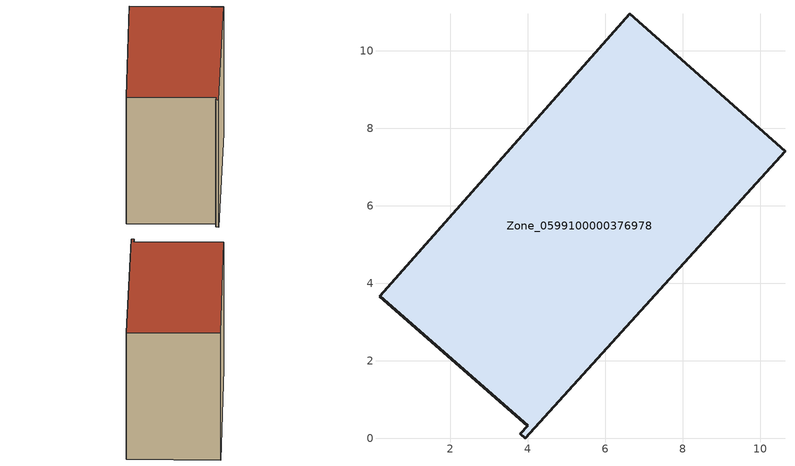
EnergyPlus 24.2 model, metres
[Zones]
Zone_0599100000376978
 floor ground (C_G): 3.8,0.11 3.99,0.32 0.17,3.66 6.63,10.95 10.64,7.41 3.93,0 z0
 wall outside (C_F): 3.93,0 10.64,7.41 6.63,10.95 0.17,3.66 3.99,0.32 3.8,0.11 3.93,0 z0:8.44
 roof outside (C_R): 3.99,0.32 3.8,0.11 3.93,0 10.64,7.41 6.63,10.95 0.17,3.66 z8.44
[BUILDING]
Pand.0599100000376978: North Axis=0; Terrain=City; Loads Convergence Tolerance Value=0.04; Temperature Convergence Tolerance Value=0.4; Solar Distribution=FullExterior; Maximum Number of Warmup Days=25; Minimum Number of Warmup Days=1
[Site:Location]
Rotterdam.The.Hague.AP_ZH_NLD Design_Conditions: Latitude=51.96; Longitude=4.45; Time Zone=1; Elevation=-4.5
[SITE:GROUNDTEMPERATURE:BUILDINGSURFACE]
18, 18, 18, 18, 18, 18, 18, 18, 18, 18, 18, 18
[MATERIAL] Thermal Absorptance=0.9; Solar Absorptance=0.7; Visible Absorptance=0.7
Name | Roughness | Thickness | Conductivity | Density | Specific Heat
G.TC.1992-2005 | MediumSmooth | 0.15 | 0.06 | 540 | 1210
F.TC.1992-2005 | Rough | 0.3 | 0.12 | 1920 | 840
R.TC.1992-2005 | MediumRough | 0.2 | 0.08 | 1500 | 1000
[CONSTRUCTION]
C_G: G.TC.1992-2005
C_F: F.TC.1992-2005
C_R: R.TC.1992-2005
[ZONE]
Zone_0599100000376978: Type=1; Multiplier=1; Ceiling Height=Autocalculate; Volume=Autocalculate; Floor Area=autocalculate; Part of Total Floor Area=Yes
[ZONEINFILTRATION:DESIGNFLOWRATE]
Infil_Zone_0599100000376978: Zone or ZoneList or Space or SpaceList=Zone_0599100000376978; Schedule=AlwaysOn; Design Flow Rate Calculation Method=Flow/Area; Flow Rate per Floor Area=0.0015; Constant Term Coefficient=1; Temperature Term Coefficient=0; Velocity Term Coefficient=0; Velocity Squared Term Coefficient=0
[HVACTEMPLATE:ZONE:IDEALLOADSAIRSYSTEM]
Zone_0599100000376978: Maximum Heating Supply Air Temperature=50; Minimum Cooling Supply Air Temperature=13; Maximum Heating Supply Air Humidity Ratio=0.0156; Minimum Cooling Supply Air Humidity Ratio=0.0077; Heating Limit=NoLimit; Cooling Limit=NoLimit; Dehumidification Control Type=ConstantSensibleHeatRatio; Cooling Sensible Heat Ratio=0.7; Dehumidification Setpoint=60; Humidification Control Type=None; Humidification Setpoint=30; Outdoor Air Method=None; Outdoor Air Flow Rate per Person=0.00944; Outdoor Air Flow Rate per Zone Floor Area=0; Outdoor Air Flow Rate per Zone=0; Demand Controlled Ventilation Type=None; Outdoor Air Economizer Type=NoEconomizer; Heat Recovery Type=None; Sensible Heat Recovery Effectiveness=0.7; Latent Heat Recovery Effectiveness=0.65
[ZONECONTROL:THERMOSTAT]
ThermostatControl_Zone_0599100000376978: Zone or ZoneList=Zone_0599100000376978; Control Type Schedule=DualSetpointControlType; Control 1=Thermostat_Zone_0599100000376978; Temperature Difference Between Cutout And Setpoint=0
[THERMOSTATSETPOINT:DUALSETPOINT]
Thermostat_Zone_0599100000376978: Heating Setpoint Temperature Schedule=HeatingSetpoint_Zone_0599100000376978; Cooling Setpoint Temperature Schedule=CoolingSetpoint_Zone_0599100000376978
[SCHEDULE:COMPACT]
HeatingSetpoint_Zone_0599100000376978: Through: 12/31, For: AllDays, Until: 24:00, 21
CoolingSetpoint_Zone_0599100000376978: Through: 12/31, For: AllDays, Until: 24:00, 24
DualSetpointControlType: Through: 12/31, For: AllDays, Until: 24:00, 4
AlwaysOn: Through: 12/31, For: AllDays, Until: 24:00, 1
